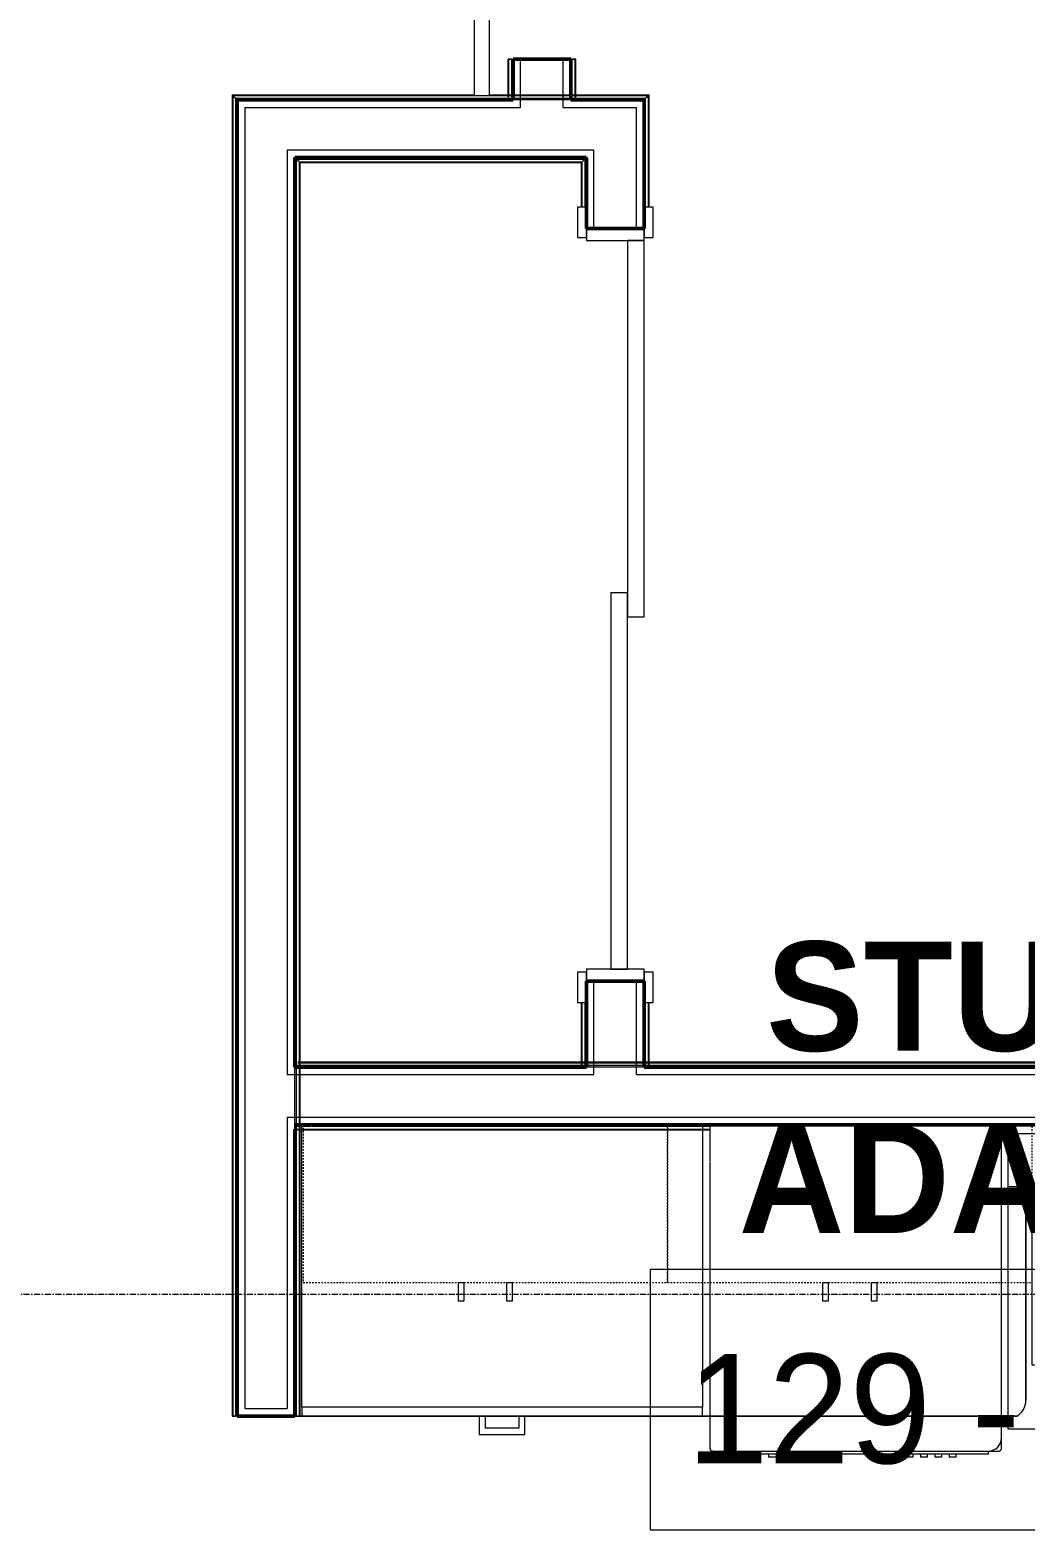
# Model space of a CAD drawing. Header units: inches. Extents: x -4235 to -464, y 9706 to 12425.
# Drawn here: x -3110.4 to -3028.4, y 10147.8 to 10271.3 of the extents above; entities that cross this region are included whole.
import ezdxf

# ---------------------------------------------------------------- set-up
doc = ezdxf.new("R2010")
doc.units = ezdxf.units.IN
doc.header["$MEASUREMENT"] = 0
doc.linetypes.add('Dash', pattern=[0.25, 0.125, -0.125])
doc.linetypes.add('Grid Line 1_2_', pattern=[0.875, 0.5, -0.125, 0.125, -0.125])
for name, color, linetype, lineweight in [('0-1', 7, 'Continuous', 5), ('0-2', 254, 'Continuous', 9), ('A-AREA-IDEN', 2, 'Continuous', 9), ('A-DOOR-1', 7, 'Continuous', 9), ('A-DOOR-2', 90, 'Continuous', 20), ('A-DOOR-3', 250, 'Continuous', 50), ('A-DOOR-FRAM-1', 90, 'Continuous', 20), ('A-WALL-1', 250, 'Continuous', 50), ('A-WALL-2', 50, 'Continuous', 13), ('A-WALL-3', 10, 'Continuous', 9), ('A-WALL-4', 254, 'Continuous', 9), ('A-WALL-5', 7, 'Continuous', 9), ('A-WALL-6', 113, 'Continuous', 9), ('P-SANR-FIXT-1', 7, 'Continuous', 9), ('P-SANR-FIXT-2', 254, 'Continuous', 9), ('Q-CASE-1', 10, 'Continuous', 9), ('Q-CASE-2', 254, 'Continuous', 9), ('Q-CASE-3', 7, 'Continuous', 9), ('Q-CASE-4', 7, 'Dash', 9), ('Q-SPCQ-1', 7, 'Continuous', 9), ('Q-SPCQ-2', 10, 'Continuous', 9), ('Q-SPCQ-3', 254, 'Continuous', 9), ('S-GRID-1', 1, 'Grid Line 1_2_', 9)]:
    doc.layers.add(name, color=color, linetype=linetype, lineweight=lineweight)
doc.styles.add('Century Gothic', font='ufonts.com_century-gothic.ttf', dxfattribs={"height": 9})
doc.styles.add('Century Gothic_B', font='GOTHICB.TTF', dxfattribs={"height": 9})

# ---------------------------------------------------------------- blocks, each defined once
blk = doc.blocks.new('Basic Wall _ INT - W4BØF - _5_8 GYP - 2X4 WOOD_BATT_ - 5_8 GYP_ - ___-2701510-BACKGROUND - 1ST FLOOR')
at = {"layer": 'A-WALL-3'}
for p, q in [((-3071, 10356.04), (-3071.06, 10356.04)), ((-3071.06, 10356.04), (-3070.78, 10356.04)), ((-3070.86, 10356.04), (-3071, 10356.04)), ((-3071, 10355.41), (-3071, 10356.04)), ((-3070.79, 10356.04), (-3070.85, 10356.04)), ((-3070.78, 10356.04), (-3070.69, 10356.04)), ((-3070.69, 10356.04), (-3070.65, 10356.04)), ((-3070.65, 10356.04), (-3070.67, 10356.04)), ((-3070.65, 10356.04), (-3070.65, 10355.41)), ((-3070.78, 10265.57), (-3071.06, 10265.57)), ((-3071.06, 10265.57), (-3071, 10265.57)), ((-3071, 10265.9), (-3071, 10265.98)), ((-3071, 10265.8), (-3071, 10265.86)), ((-3071, 10265.57), (-3070.86, 10265.57)), ((-3070.85, 10265.57), (-3070.79, 10265.57)), ((-3070.71, 10265.57), (-3070.78, 10265.57)), ((-3070.67, 10265.57), (-3070.65, 10265.57))]:
    blk.add_line(p, q, dxfattribs=at)
at = {"layer": 'A-WALL-4'}
for p, q in [((-3071.06, 10355.41), (-3071.06, 10356.04)), ((-3071, 10304.91), (-3071, 10355.41)), ((-3070.78, 10356.04), (-3070.78, 10355.41)), ((-3070.65, 10355.41), (-3070.65, 10304.91)), ((-3071.06, 10304.91), (-3071, 10304.91)), ((-3071, 10304.91), (-3070.86, 10304.91)), ((-3070.85, 10304.91), (-3070.79, 10304.91)), ((-3070.67, 10304.91), (-3070.65, 10304.91)), ((-3071, 10268.91), (-3071.06, 10268.91)), ((-3070.86, 10268.91), (-3071, 10268.91)), ((-3071, 10265.98), (-3071, 10268.91)), ((-3070.79, 10268.91), (-3070.85, 10268.91)), ((-3070.65, 10268.91), (-3070.67, 10268.91)), ((-3070.65, 10268.91), (-3070.65, 10265.57)), ((-3071.06, 10265.9), (-3071.06, 10265.98)), ((-3071.06, 10265.8), (-3071.06, 10265.86)), ((-3070.69, 10265.57), (-3070.71, 10265.57)), ((-3070.65, 10265.57), (-3070.69, 10265.57))]:
    blk.add_line(p, q, dxfattribs=at)
at = {"layer": 'A-WALL-5'}
for p, q in [((-3071.06, 10304.91), (-3071.06, 10355.41)), ((-3070.78, 10355.41), (-3070.78, 10304.91)), ((-3070.78, 10304.91), (-3071.06, 10304.91)), ((-3070.69, 10304.91), (-3070.78, 10304.91)), ((-3070.65, 10304.91), (-3070.69, 10304.91)), ((-3071.06, 10268.91), (-3070.78, 10268.91)), ((-3071.06, 10265.98), (-3071.06, 10268.91)), ((-3070.78, 10268.91), (-3070.78, 10265.57)), ((-3070.78, 10268.91), (-3070.69, 10268.91)), ((-3070.69, 10268.91), (-3070.65, 10268.91))]:
    blk.add_line(p, q, dxfattribs=at)
blk = doc.blocks.new('Basic Wall _ INT - W4BØF - _5_8 GYP - 2X4 WOOD_BATT_ - 5_8 GYP_ - ___-2701509-BACKGROUND - 1ST FLOOR')
at = {"layer": 'A-WALL-3'}
for p, q in [((-3065.81, 10356.04), (-3065.9, 10356.04)), ((-3065.9, 10356.04), (-3065.9, 10355.41)), ((-3065.55, 10309.33), (-3065.55, 10309.45)), ((-3065.55, 10309.24), (-3065.55, 10309.33)), ((-3065.9, 10309.04), (-3065.9, 10304.91)), ((-3065.55, 10309.18), (-3065.55, 10309.24)), ((-3065.55, 10308.44), (-3065.55, 10309.04)), ((-3065.55, 10304.91), (-3065.55, 10308.41)), ((-3065.9, 10304.91), (-3065.81, 10304.91)), ((-3065.86, 10304.91), (-3065.9, 10304.91)), ((-3065.78, 10304.91), (-3065.86, 10304.91)), ((-3065.49, 10304.91), (-3065.78, 10304.91)), ((-3065.76, 10304.91), (-3065.7, 10304.91)), ((-3065.69, 10304.91), (-3065.55, 10304.91)), ((-3065.55, 10304.91), (-3065.49, 10304.91)), ((-3065.84, 10268.91), (-3065.88, 10268.91)), ((-3065.9, 10265.57), (-3065.88, 10265.57)), ((-3065.88, 10265.57), (-3065.84, 10265.57)), ((-3065.84, 10265.57), (-3065.81, 10265.57)), ((-3065.78, 10265.57), (-3065.84, 10265.57)), ((-3065.49, 10265.57), (-3065.78, 10265.57)), ((-3065.76, 10265.57), (-3065.7, 10265.57)), ((-3065.69, 10265.57), (-3065.55, 10265.57)), ((-3065.55, 10265.88), (-3065.55, 10265.98)), ((-3065.55, 10265.79), (-3065.55, 10265.86)), ((-3065.55, 10265.72), (-3065.55, 10265.77)), ((-3065.55, 10265.57), (-3065.49, 10265.57))]:
    blk.add_line(p, q, dxfattribs=at)
at = {"layer": 'A-WALL-4'}
for p, q in [((-3065.9, 10356.04), (-3065.86, 10356.04)), ((-3065.9, 10355.41), (-3065.9, 10309.04)), ((-3065.86, 10356.04), (-3065.84, 10356.04)), ((-3065.84, 10356.04), (-3065.78, 10356.04)), ((-3065.78, 10355.44), (-3065.78, 10356.04)), ((-3065.78, 10356.04), (-3065.78, 10356.04)), ((-3065.78, 10356.04), (-3065.76, 10356.04)), ((-3065.7, 10356.04), (-3065.75, 10356.04)), ((-3065.55, 10356.04), (-3065.69, 10356.04)), ((-3065.49, 10356.04), (-3065.55, 10356.04)), ((-3065.55, 10329.32), (-3065.55, 10356.04)), ((-3065.55, 10309.45), (-3065.55, 10329.32)), ((-3065.49, 10309.33), (-3065.49, 10309.45)), ((-3065.49, 10309.24), (-3065.49, 10309.33)), ((-3065.78, 10308.42), (-3065.78, 10309.04)), ((-3065.78, 10304.91), (-3065.78, 10308.41)), ((-3065.49, 10309.18), (-3065.49, 10309.24)), ((-3065.49, 10308.44), (-3065.49, 10309.04)), ((-3065.49, 10304.91), (-3065.49, 10308.41)), ((-3065.88, 10268.91), (-3065.9, 10268.91)), ((-3065.9, 10268.91), (-3065.9, 10265.57)), ((-3065.81, 10268.91), (-3065.84, 10268.91)), ((-3065.7, 10268.91), (-3065.76, 10268.91)), ((-3065.55, 10268.91), (-3065.69, 10268.91)), ((-3065.49, 10268.91), (-3065.55, 10268.91)), ((-3065.55, 10265.98), (-3065.55, 10268.91)), ((-3065.86, 10265.57), (-3065.9, 10265.57)), ((-3065.84, 10265.57), (-3065.86, 10265.57)), ((-3065.49, 10265.88), (-3065.49, 10265.98)), ((-3065.49, 10265.79), (-3065.49, 10265.86)), ((-3065.49, 10265.72), (-3065.49, 10265.77))]:
    blk.add_line(p, q, dxfattribs=at)
at = {"layer": 'A-WALL-5'}
for p, q in [((-3065.78, 10309.04), (-3065.78, 10355.41)), ((-3065.75, 10356.04), (-3065.49, 10356.04)), ((-3065.49, 10309.45), (-3065.49, 10356.04)), ((-3065.9, 10268.91), (-3065.86, 10268.91)), ((-3065.86, 10268.91), (-3065.78, 10268.91)), ((-3065.78, 10265.57), (-3065.78, 10268.91)), ((-3065.78, 10268.91), (-3065.49, 10268.91)), ((-3065.49, 10265.98), (-3065.49, 10268.91))]:
    blk.add_line(p, q, dxfattribs=at)
blk = doc.blocks.new('Basic Wall _ INT - W4BØF - _5_8 GYP - 2X4 WOOD_BATT_ - 5_8 GYP_ - ___-2701514-BACKGROUND - 1ST FLOOR')
at = {"layer": 'A-WALL-3'}
for p, q in [((-3059.84, 10265.59), (-3059.86, 10265.57)), ((-3059.66, 10265.77), (-3059.72, 10265.71)), ((-3059.51, 10265.92), (-3059.66, 10265.77)), ((-3059.45, 10265.98), (-3059.51, 10265.92)), ((-3059.86, 10256.73), (-3059.86, 10256.62)), ((-3059.86, 10192.98), (-3059.86, 10191.23)), ((-3059.86, 10185.91), (-3059.84, 10185.91)), ((-3059.74, 10185.91), (-3059.8, 10185.91)), ((-3059.45, 10185.91), (-3059.74, 10185.91)), ((-3059.72, 10185.91), (-3059.66, 10185.91)), ((-3059.66, 10185.91), (-3059.51, 10185.91)), ((-3059.51, 10186.21), (-3059.51, 10186.3)), ((-3059.51, 10186.12), (-3059.51, 10186.19)), ((-3059.51, 10186.06), (-3059.51, 10186.11)), ((-3059.51, 10185.91), (-3059.45, 10185.91))]:
    blk.add_line(p, q, dxfattribs=at)
at = {"layer": 'A-WALL-4'}
for p, q in [((-3059.86, 10265.57), (-3059.86, 10256.73)), ((-3059.51, 10256.73), (-3059.51, 10265.92)), ((-3059.86, 10191.23), (-3059.86, 10185.91)), ((-3059.51, 10186.33), (-3059.51, 10191.23)), ((-3059.82, 10185.91), (-3059.86, 10185.91)), ((-3059.8, 10185.91), (-3059.82, 10185.91)), ((-3059.45, 10186.21), (-3059.45, 10186.3)), ((-3059.45, 10186.12), (-3059.45, 10186.19)), ((-3059.45, 10186.06), (-3059.45, 10186.11))]:
    blk.add_line(p, q, dxfattribs=at)
at = {"layer": 'A-WALL-5'}
for p, q in [((-3059.74, 10256.73), (-3059.74, 10265.69)), ((-3059.45, 10256.73), (-3059.45, 10265.98)), ((-3059.74, 10185.91), (-3059.74, 10191.23)), ((-3059.45, 10186.33), (-3059.45, 10191.23))]:
    blk.add_line(p, q, dxfattribs=at)
at = {"layer": 'A-WALL-5', "flags": 128}
for points in [[(-3059.82, 10265.61), (-3059.8, 10265.63), (-3059.78, 10265.65), (-3059.76, 10265.67), (-3059.75, 10265.68), (-3059.74, 10265.69), (-3059.74, 10265.69)], [(-3059.74, 10265.69), (-3059.72, 10265.71), (-3059.66, 10265.77), (-3059.57, 10265.86), (-3059.45, 10265.98)]]:
    blk.add_lwpolyline(points, dxfattribs=at)
blk = doc.blocks.new('Basic Wall _ INT - W4BØF - _5_8 GYP - 2X4 WOOD_BATT_ - 5_8 GYP_ - ___-2701513-BACKGROUND - 1ST FLOOR')
at = {"layer": 'A-WALL-3'}
for p, q in [((-3064.96, 10260.47), (-3065.03, 10260.41)), ((-3064.82, 10260.61), (-3064.96, 10260.47)), ((-3064.75, 10260.68), (-3064.81, 10260.62)), ((-3064.61, 10260.82), (-3064.64, 10260.8)), ((-3064.61, 10256.73), (-3064.61, 10254.98)), ((-3064.61, 10192.98), (-3064.61, 10191.23)), ((-3064.74, 10185.91), (-3065.03, 10185.91)), ((-3065.03, 10185.91), (-3064.96, 10185.91)), ((-3064.96, 10186.21), (-3064.96, 10186.31)), ((-3064.96, 10186.12), (-3064.96, 10186.19)), ((-3064.96, 10186.06), (-3064.96, 10186.11)), ((-3064.96, 10185.91), (-3064.82, 10185.91)), ((-3064.81, 10185.91), (-3064.75, 10185.91)), ((-3064.68, 10185.91), (-3064.74, 10185.91)), ((-3064.64, 10185.91), (-3064.61, 10185.91))]:
    blk.add_line(p, q, dxfattribs=at)
at = {"layer": 'A-WALL-4'}
for p, q in [((-3064.96, 10256.73), (-3064.96, 10260.47)), ((-3064.61, 10260.82), (-3064.61, 10256.73)), ((-3064.96, 10186.33), (-3064.96, 10191.23)), ((-3064.61, 10191.23), (-3064.61, 10185.91)), ((-3065.03, 10186.21), (-3065.03, 10186.31)), ((-3065.03, 10186.12), (-3065.03, 10186.19)), ((-3065.03, 10186.06), (-3065.03, 10186.11)), ((-3064.66, 10185.91), (-3064.68, 10185.91)), ((-3064.61, 10185.91), (-3064.66, 10185.91))]:
    blk.add_line(p, q, dxfattribs=at)
at = {"layer": 'A-WALL-5'}
for p, q in [((-3065.03, 10256.73), (-3065.03, 10260.41)), ((-3064.74, 10260.69), (-3064.74, 10256.73)), ((-3065.03, 10186.33), (-3065.03, 10191.23)), ((-3064.74, 10191.23), (-3064.74, 10185.91))]:
    blk.add_line(p, q, dxfattribs=at)
at = {"layer": 'A-WALL-5', "flags": 128}
for points in [[(-3065.03, 10260.41), (-3064.91, 10260.52), (-3064.81, 10260.62), (-3064.76, 10260.67), (-3064.74, 10260.69)], [(-3064.74, 10260.69), (-3064.73, 10260.7), (-3064.73, 10260.7), (-3064.71, 10260.72), (-3064.7, 10260.74), (-3064.68, 10260.75), (-3064.66, 10260.78)]]:
    blk.add_lwpolyline(points, dxfattribs=at)
blk = doc.blocks.new('SLIDING - FLUSH - 5-0 x 6-8-3203585-BACKGROUND - 1ST FLOOR')
at = {"layer": 'A-DOOR-1'}
for p, q in [((-30.25, 3), (-32.75, 3)), ((-32.75, 3), (-32.75, 2.25)), ((-30.25, 2.25), (-30.25, 3)), ((30.25, 3), (30.25, 2.25)), ((32.75, 3), (30.25, 3)), ((32.75, 2.25), (32.75, 3)), ((-32.75, 2.25), (-30.25, 2.25)), ((30.25, 2.25), (32.75, 2.25)), ((-30.25, -2.5), (-32.75, -2.5)), ((-32.75, -2.5), (-32.75, -3.25)), ((-32.75, -3.25), (-30.25, -3.25)), ((-30.25, -3.25), (-30.25, -2.5)), ((32.75, -2.5), (30.25, -2.5)), ((30.25, -2.5), (30.25, -3.25)), ((30.25, -3.25), (32.75, -3.25)), ((32.75, -3.25), (32.75, -2.5))]:
    blk.add_line(p, q, dxfattribs=at)
at = {"layer": 'A-DOOR-2'}
for p, q in [((1, 2.25), (-30, 2.25)), ((-30, 2.25), (-30, 0.87)), ((1, 0.87), (1, 2.25)), ((-30, 0.87), (1, 0.87)), ((30, 0.87), (-1, 0.87)), ((-1, 0.87), (-1, -0.5)), ((30, -0.5), (30, 0.87)), ((-1, -0.5), (30, -0.5))]:
    blk.add_line(p, q, dxfattribs=at)
at = {"layer": 'A-DOOR-FRAM-1'}
for p, q in [((-30, 2.25), (-31, 2.25)), ((-31, 2.25), (-31, -2.5)), ((-30, -2.5), (-30, 2.25)), ((31, 2.25), (30, 2.25)), ((30, 2.25), (30, -2.5)), ((31, -2.5), (31, 2.25)), ((-31, -2.5), (-30, -2.5)), ((30, -2.5), (31, -2.5))]:
    blk.add_line(p, q, dxfattribs=at)
blk = doc.blocks.new('Basic Wall _ INT - W4BØF - _5_8 GYP - 2X4 WOOD_BATT_ - 5_8 GYP_ - ___-2701515-BACKGROUND - 1ST FLOOR')
at = {"layer": 'A-WALL-3'}
for p, q in [((-3088.61, 10181.16), (-3088.61, 10181.14)), ((-3088.61, 10181.12), (-3088.61, 10181.16)), ((-3054.44, 10181.16), (-3088.61, 10181.16)), ((-3088.61, 10181.1), (-3088.61, 10181.12)), ((-3088.61, 10181.04), (-3088.61, 10181.1)), ((-3088.61, 10181.04), (-3087.33, 10181.04)), ((-3088.61, 10180.79), (-3088.61, 10181.04)), ((-3088.61, 10181.02), (-3088.61, 10180.96)), ((-3088.61, 10180.96), (-3088.61, 10180.81)), ((-3088.45, 10180.81), (-3088.41, 10180.81)), ((-3088.39, 10180.81), (-3088.32, 10180.81)), ((-3088.29, 10180.81), (-3088.2, 10180.81)), ((-3088.2, 10180.81), (-3084.65, 10180.81)), ((-3087.19, 10181.04), (-3054.44, 10181.04)), ((-3084.63, 10180.81), (-3054.44, 10180.81)), ((-3029.93, 10181.16), (-3030.44, 10181.16)), ((-3030.44, 10181.04), (-3029.93, 10181.04)), ((-3030.44, 10180.81), (-3029.93, 10180.81)), ((-2996.93, 10181.16), (-3029.93, 10181.16)), ((-2964.93, 10181.16), (-2996.93, 10181.16)), ((-2996.93, 10181.04), (-2964.93, 10181.04)), ((-2996.93, 10180.81), (-2964.93, 10180.81)), ((-2939.93, 10181.16), (-2964.93, 10181.16)), ((-2938.68, 10181.16), (-2939.77, 10181.16)), ((-2939.77, 10180.81), (-2938.68, 10180.81)), ((-2938.68, 10181.14), (-2938.68, 10181.16)), ((-2938.68, 10180.96), (-2938.68, 10181.02)), ((-2938.68, 10180.81), (-2938.68, 10180.96)), ((-2938.68, 10180.75), (-2938.68, 10180.81)), ((-3088.45, 10180.75), (-3088.41, 10180.75)), ((-3088.39, 10180.75), (-3088.32, 10180.75)), ((-3088.29, 10180.75), (-3088.2, 10180.75))]:
    blk.add_line(p, q, dxfattribs=at)
at = {"layer": 'A-WALL-4'}
for p, q in [((-2939.77, 10181.16), (-2939.93, 10181.16)), ((-2939.93, 10180.81), (-2939.77, 10180.81)), ((-2939.77, 10181.04), (-2938.68, 10181.04)), ((-2938.68, 10181.16), (-2938.68, 10181.12)), ((-2938.68, 10181.12), (-2938.68, 10181.08)), ((-2938.68, 10181.08), (-2938.68, 10181.04)), ((-2938.68, 10181.04), (-2938.68, 10180.96)), ((-2938.68, 10180.96), (-2938.68, 10180.75)), ((-3088.2, 10180.75), (-3083.95, 10180.75)), ((-3083.92, 10180.75), (-3054.44, 10180.75)), ((-3030.44, 10180.75), (-3029.93, 10180.75)), ((-2996.93, 10180.75), (-2964.93, 10180.75)), ((-2939.77, 10180.75), (-2938.68, 10180.75))]:
    blk.add_line(p, q, dxfattribs=at)
at = {"layer": 'A-WALL-5'}
for p, q in [((-2939.93, 10181.04), (-2939.77, 10181.04)), ((-2939.93, 10180.75), (-2939.77, 10180.75))]:
    blk.add_line(p, q, dxfattribs=at)
blk = doc.blocks.new('Basic Wall _ INT - W4BØF - _5_8 GYP - 2X4 WOOD_BATT_ - 5_8 GYP_ - ___-2701516-BACKGROUND - 1ST FLOOR')
at = {"layer": 'A-WALL-3'}
for p, q in [((-3088.61, 10186.04), (-3088.61, 10186.33)), ((-3088.61, 10186.33), (-3088.61, 10186.27)), ((-3088.61, 10186.27), (-3088.61, 10186.12)), ((-3088.61, 10186.12), (-3088.61, 10186.05)), ((-3088.61, 10185.98), (-3088.61, 10186.04)), ((-3088.61, 10185.94), (-3088.61, 10185.91)), ((-3088.38, 10186.27), (-3088.32, 10186.27)), ((-3088.28, 10186.27), (-3088.2, 10186.27)), ((-3065.02, 10186.27), (-3064.91, 10186.27)), ((-3064.9, 10186.27), (-3064.81, 10186.27)), ((-3064.81, 10186.27), (-3064.76, 10186.27)), ((-3064.61, 10186.27), (-3064.02, 10186.27)), ((-3059.86, 10185.91), (-3064.61, 10185.91)), ((-3063.99, 10186.27), (-3060.49, 10186.27)), ((-3060.46, 10186.27), (-3059.86, 10186.27)), ((-3059.72, 10186.27), (-3059.66, 10186.27)), ((-3059.66, 10186.27), (-3059.57, 10186.27)), ((-3059.56, 10186.27), (-3059.45, 10186.27)), ((-2939.77, 10186.27), (-2938.68, 10186.27)), ((-2938.68, 10185.91), (-2939.77, 10185.91)), ((-2938.68, 10186.27), (-2938.68, 10186.33)), ((-2938.68, 10186.12), (-2938.68, 10186.27)), ((-2938.68, 10186.05), (-2938.68, 10186.12)), ((-2938.68, 10185.91), (-2938.68, 10185.94))]:
    blk.add_line(p, q, dxfattribs=at)
at = {"layer": 'A-WALL-4'}
for p, q in [((-3088.61, 10185.96), (-3088.61, 10185.98)), ((-3088.61, 10185.91), (-3088.61, 10185.96)), ((-3064.61, 10185.91), (-3088.61, 10185.91)), ((-3088.38, 10186.33), (-3088.32, 10186.33)), ((-3088.28, 10186.33), (-3088.2, 10186.33)), ((-3088.2, 10186.27), (-3065.02, 10186.27)), ((-3065.02, 10186.33), (-3064.91, 10186.33)), ((-3064.9, 10186.33), (-3064.81, 10186.33)), ((-3064.81, 10186.33), (-3064.76, 10186.33)), ((-3064.61, 10186.33), (-3064.02, 10186.33)), ((-3064, 10186.04), (-3064.61, 10186.04)), ((-3063.99, 10186.33), (-3060.49, 10186.33)), ((-3060.49, 10186.04), (-3063.99, 10186.04)), ((-3059.86, 10186.04), (-3060.48, 10186.04)), ((-3060.45, 10186.33), (-3059.86, 10186.33)), ((-2939.77, 10185.91), (-3059.86, 10185.91)), ((-3059.71, 10186.33), (-3059.66, 10186.33)), ((-3059.65, 10186.33), (-3059.57, 10186.33)), ((-3059.56, 10186.33), (-3059.45, 10186.33)), ((-3059.45, 10186.27), (-2939.77, 10186.27)), ((-2939.77, 10186.33), (-2938.68, 10186.33)), ((-2938.68, 10186.04), (-2939.77, 10186.04)), ((-2938.68, 10186.33), (-2938.68, 10186.06)), ((-2938.68, 10186.06), (-2938.68, 10186.04)), ((-2938.68, 10186.04), (-2938.68, 10185.98)), ((-2938.68, 10185.98), (-2938.68, 10185.96)), ((-2938.68, 10185.96), (-2938.68, 10185.91))]:
    blk.add_line(p, q, dxfattribs=at)
at = {"layer": 'A-WALL-5'}
for p, q in [((-3064.61, 10186.04), (-3088.61, 10186.04)), ((-3088.2, 10186.33), (-3065.03, 10186.33)), ((-2939.77, 10186.04), (-3059.86, 10186.04)), ((-3059.45, 10186.33), (-2939.77, 10186.33))]:
    blk.add_line(p, q, dxfattribs=at)
blk = doc.blocks.new('Basic Wall _ INT - W4BØF - _5_8 GYP - 2X4 WOOD_BATT_ - 5_8 GYP_ - ___-2701518-BACKGROUND - 1ST FLOOR')
at = {"layer": 'A-WALL-3'}
for p, q in [((-3093.71, 10265.92), (-3093.78, 10265.98)), ((-3093.57, 10265.77), (-3093.71, 10265.92)), ((-3093.5, 10265.71), (-3093.56, 10265.77)), ((-3093.36, 10265.57), (-3093.39, 10265.59))]:
    blk.add_line(p, q, dxfattribs=at)
at = {"layer": 'A-WALL-4'}
for p, q in [((-3093.71, 10265.92), (-3093.71, 10157.16)), ((-3093.36, 10157.16), (-3093.36, 10265.57)), ((-3093.78, 10157.16), (-3093.71, 10157.16)), ((-3093.71, 10157.16), (-3093.57, 10157.16)), ((-3093.56, 10157.16), (-3093.5, 10157.16)), ((-3093.39, 10157.16), (-3093.36, 10157.16))]:
    blk.add_line(p, q, dxfattribs=at)
at = {"layer": 'A-WALL-5'}
for p, q in [((-3093.78, 10265.98), (-3093.78, 10157.16)), ((-3093.49, 10265.69), (-3093.49, 10157.16)), ((-3093.49, 10157.16), (-3093.78, 10157.16)), ((-3093.41, 10157.16), (-3093.49, 10157.16)), ((-3093.36, 10157.16), (-3093.41, 10157.16))]:
    blk.add_line(p, q, dxfattribs=at)
at = {"layer": 'A-WALL-5', "flags": 128}
for points in [[(-3093.78, 10265.98), (-3093.66, 10265.86), (-3093.56, 10265.77), (-3093.51, 10265.71), (-3093.49, 10265.69)], [(-3093.49, 10265.69), (-3093.48, 10265.69), (-3093.48, 10265.68), (-3093.46, 10265.67), (-3093.45, 10265.65), (-3093.43, 10265.63), (-3093.41, 10265.61)]]:
    blk.add_lwpolyline(points, dxfattribs=at)
blk = doc.blocks.new('Basic Wall _ INT - W4BØF - _5_8 GYP - 2X4 WOOD_BATT_ - 5_8 GYP_ - ___-2701517-BACKGROUND - 1ST FLOOR')
at = {"layer": 'A-WALL-3'}
for p, q in [((-3088.59, 10260.8), (-3088.61, 10260.82)), ((-3088.41, 10260.62), (-3088.47, 10260.68)), ((-3088.26, 10260.47), (-3088.41, 10260.61)), ((-3088.2, 10260.41), (-3088.26, 10260.47)), ((-3088.61, 10181.16), (-3088.61, 10185.91)), ((-3088.26, 10186.33), (-3088.26, 10186.21)), ((-3088.26, 10186.21), (-3088.26, 10186.12)), ((-3088.26, 10186.12), (-3088.26, 10186.06)), ((-3088.26, 10185.91), (-3088.26, 10185.3)), ((-3088.26, 10185.29), (-3088.26, 10181.84)), ((-3088.61, 10180.79), (-3088.61, 10181.16)), ((-3088.61, 10157.66), (-3088.61, 10180.79)), ((-3088.49, 10180.79), (-3088.49, 10181.15)), ((-3088.26, 10181.79), (-3088.26, 10181.17)), ((-3088.26, 10181.02), (-3088.26, 10180.96)), ((-3088.26, 10180.96), (-3088.26, 10180.87)), ((-3088.26, 10180.87), (-3088.26, 10180.79)), ((-3088.2, 10181.02), (-3088.2, 10180.96)), ((-3088.2, 10180.96), (-3088.2, 10180.87)), ((-3088.2, 10180.87), (-3088.2, 10180.79)), ((-3088.26, 10180.75), (-3088.26, 10157.66)), ((-3088.61, 10157.16), (-3088.61, 10157.66)), ((-3088.49, 10157.2), (-3088.49, 10157.66)), ((-3088.26, 10157.66), (-3088.26, 10157.16)), ((-3088.2, 10157.66), (-3088.2, 10157.16)), ((-3088.61, 10157.16), (-3088.59, 10157.16)), ((-3088.57, 10157.16), (-3088.61, 10157.16)), ((-3088.49, 10157.16), (-3088.57, 10157.16)), ((-3088.2, 10157.16), (-3088.49, 10157.16)), ((-3088.47, 10157.16), (-3088.41, 10157.16)), ((-3088.41, 10157.16), (-3088.26, 10157.16)), ((-3088.26, 10157.16), (-3088.2, 10157.16))]:
    blk.add_line(p, q, dxfattribs=at)
at = {"layer": 'A-WALL-4'}
for p, q in [((-3088.61, 10185.91), (-3088.61, 10260.82)), ((-3088.26, 10260.47), (-3088.26, 10186.33)), ((-3088.49, 10185.29), (-3088.49, 10185.91)), ((-3088.2, 10186.33), (-3088.2, 10186.21)), ((-3088.2, 10186.21), (-3088.2, 10186.12)), ((-3088.2, 10186.12), (-3088.2, 10186.06)), ((-3088.2, 10185.91), (-3088.2, 10185.3)), ((-3088.49, 10181.81), (-3088.49, 10185.29)), ((-3088.2, 10185.29), (-3088.2, 10181.85)), ((-3088.49, 10181.16), (-3088.49, 10181.79)), ((-3088.49, 10157.66), (-3088.49, 10180.79)), ((-3088.2, 10181.84), (-3088.2, 10181.17)), ((-3088.2, 10180.79), (-3088.2, 10157.66))]:
    blk.add_line(p, q, dxfattribs=at)
at = {"layer": 'A-WALL-5'}
for p, q in [((-3088.49, 10185.91), (-3088.49, 10260.69)), ((-3088.2, 10260.41), (-3088.2, 10186.33))]:
    blk.add_line(p, q, dxfattribs=at)
at = {"layer": 'A-WALL-5', "flags": 128}
for points in [[(-3088.57, 10260.78), (-3088.55, 10260.75), (-3088.53, 10260.74), (-3088.51, 10260.72), (-3088.5, 10260.7), (-3088.49, 10260.7), (-3088.49, 10260.69)], [(-3088.49, 10260.69), (-3088.47, 10260.67), (-3088.41, 10260.62), (-3088.32, 10260.52), (-3088.2, 10260.41)]]:
    blk.add_lwpolyline(points, dxfattribs=at)
blk = doc.blocks.new('Basic Wall _ INT - W4BØF - _5_8 GYP - 2X4 WOOD_BATT_ - 5_8 GYP_ - ___-2701520-BACKGROUND - 1ST FLOOR')
at = {"layer": 'A-WALL-3'}
for p, q in [((-3088.61, 10260.82), (-3088.59, 10260.8)), ((-3088.47, 10260.68), (-3088.41, 10260.62)), ((-3088.41, 10260.61), (-3088.26, 10260.47)), ((-3088.26, 10260.47), (-3088.2, 10260.41)), ((-3065.03, 10260.41), (-3064.96, 10260.47)), ((-3064.96, 10260.47), (-3064.82, 10260.61)), ((-3064.81, 10260.62), (-3064.75, 10260.68)), ((-3064.64, 10260.8), (-3064.61, 10260.82))]:
    blk.add_line(p, q, dxfattribs=at)
at = {"layer": 'A-WALL-4'}
for p, q in [((-3064.61, 10260.82), (-3088.61, 10260.82)), ((-3088.26, 10260.47), (-3064.96, 10260.47))]:
    blk.add_line(p, q, dxfattribs=at)
at = {"layer": 'A-WALL-5'}
for p, q in [((-3088.49, 10260.69), (-3064.74, 10260.69)), ((-3088.2, 10260.41), (-3065.03, 10260.41))]:
    blk.add_line(p, q, dxfattribs=at)
at = {"layer": 'A-WALL-5', "flags": 128}
for points in [[(-3088.49, 10260.69), (-3088.49, 10260.7), (-3088.5, 10260.7), (-3088.51, 10260.72), (-3088.53, 10260.74), (-3088.55, 10260.75), (-3088.57, 10260.78)], [(-3088.2, 10260.41), (-3088.32, 10260.52), (-3088.41, 10260.62), (-3088.47, 10260.67), (-3088.49, 10260.69)], [(-3064.74, 10260.69), (-3064.76, 10260.67), (-3064.81, 10260.62), (-3064.91, 10260.52), (-3065.03, 10260.41)], [(-3064.66, 10260.78), (-3064.68, 10260.75), (-3064.7, 10260.74), (-3064.71, 10260.72), (-3064.73, 10260.7), (-3064.73, 10260.7), (-3064.74, 10260.69)]]:
    blk.add_lwpolyline(points, dxfattribs=at)
blk = doc.blocks.new('Basic Wall _ INT - W4BØF - _5_8 GYP - 2X4 WOOD_BATT_ - 5_8 GYP_ - ___-2701519-BACKGROUND - 1ST FLOOR')
at = {"layer": 'A-WALL-3'}
for p, q in [((-3093.78, 10265.98), (-3093.71, 10265.92)), ((-3093.71, 10265.92), (-3093.57, 10265.77)), ((-3093.56, 10265.77), (-3093.5, 10265.71)), ((-3093.39, 10265.59), (-3093.36, 10265.57)), ((-3071.05, 10265.92), (-3070.94, 10265.92)), ((-3070.93, 10265.92), (-3070.85, 10265.92)), ((-3070.85, 10265.92), (-3070.79, 10265.92)), ((-3070.65, 10265.92), (-3065.9, 10265.92)), ((-3065.9, 10265.57), (-3070.65, 10265.57)), ((-3065.75, 10265.92), (-3065.7, 10265.92)), ((-3065.69, 10265.92), (-3065.61, 10265.92)), ((-3065.59, 10265.92), (-3065.49, 10265.92)), ((-3059.86, 10265.57), (-3059.84, 10265.59)), ((-3059.72, 10265.71), (-3059.66, 10265.77)), ((-3059.66, 10265.77), (-3059.51, 10265.92)), ((-3059.51, 10265.92), (-3059.45, 10265.98))]:
    blk.add_line(p, q, dxfattribs=at)
at = {"layer": 'A-WALL-4'}
for p, q in [((-3093.71, 10265.92), (-3073.85, 10265.92)), ((-3070.65, 10265.57), (-3093.36, 10265.57)), ((-3072.6, 10265.92), (-3071.06, 10265.92)), ((-3071.05, 10265.98), (-3070.94, 10265.98)), ((-3070.93, 10265.98), (-3070.85, 10265.98)), ((-3070.85, 10265.98), (-3070.79, 10265.98)), ((-3070.65, 10265.98), (-3065.9, 10265.98)), ((-3066.53, 10265.69), (-3070.63, 10265.69)), ((-3065.9, 10265.69), (-3066.5, 10265.69)), ((-3059.86, 10265.57), (-3065.9, 10265.57)), ((-3065.75, 10265.98), (-3065.7, 10265.98)), ((-3065.69, 10265.98), (-3065.61, 10265.98)), ((-3065.59, 10265.98), (-3065.49, 10265.98)), ((-3065.49, 10265.92), (-3059.51, 10265.92))]:
    blk.add_line(p, q, dxfattribs=at)
at = {"layer": 'A-WALL-5'}
for p, q in [((-3093.78, 10265.98), (-3073.85, 10265.98)), ((-3070.65, 10265.69), (-3093.49, 10265.69)), ((-3072.6, 10265.98), (-3071.06, 10265.98)), ((-3059.74, 10265.69), (-3065.9, 10265.69)), ((-3065.49, 10265.98), (-3059.45, 10265.98))]:
    blk.add_line(p, q, dxfattribs=at)
at = {"layer": 'A-WALL-5', "flags": 128}
for points in [[(-3093.49, 10265.69), (-3093.51, 10265.71), (-3093.56, 10265.77), (-3093.66, 10265.86), (-3093.78, 10265.98)], [(-3093.41, 10265.61), (-3093.43, 10265.63), (-3093.45, 10265.65), (-3093.46, 10265.67), (-3093.48, 10265.68), (-3093.48, 10265.69), (-3093.49, 10265.69)], [(-3059.74, 10265.69), (-3059.74, 10265.69), (-3059.75, 10265.68), (-3059.76, 10265.67), (-3059.78, 10265.65), (-3059.8, 10265.63), (-3059.82, 10265.61)], [(-3059.45, 10265.98), (-3059.57, 10265.86), (-3059.66, 10265.77), (-3059.72, 10265.71), (-3059.74, 10265.69)]]:
    blk.add_lwpolyline(points, dxfattribs=at)
blk = doc.blocks.new('BARN - FLUSH - 3-0 x 7-0 BARN DOOR-2961666-BACKGROUND - 1ST FLOOR')
at = {"layer": 'A-DOOR-1'}
for p, q in [((21, -4.32), (-60, -4.32)), ((-60, -4.95), (-60, -4.32)), ((-52, -4.07), (-26, -4.07)), ((21, -4.32), (21, -4.95)), ((-60, -5.57), (-60, -4.95)), ((-60, -5.57), (21, -5.57)), ((-54.5, -5.67), (-56, -5.67)), ((-56, -5.67), (-56, -6)), ((-54.5, -6), (-56, -6)), ((-54.5, -6), (-54.5, -5.67)), ((-23.5, -6), (-23.5, -5.67)), ((-22, -5.67), (-23.5, -5.67)), ((-22, -6), (-23.5, -6)), ((-22, -5.67), (-22, -6)), ((21, -4.95), (21, -5.57))]:
    blk.add_line(p, q, dxfattribs=at)
at = {"layer": 'A-DOOR-3'}
for p, q in [((-52, -4.07), (-57, -4.07)), ((-57, -4.07), (-57, -4.32)), ((-52, -4.33), (-52, -4.07)), ((-21, -4.07), (-26, -4.07)), ((-26, -4.07), (-26, -4.32)), ((-21, -4.32), (-21, -4.07)), ((-57, -5.57), (-57, -5.82)), ((-57, -5.82), (-56, -5.82)), ((-54.5, -5.82), (-23.5, -5.82)), ((-22, -5.82), (-21, -5.82)), ((-21, -5.82), (-21, -5.57))]:
    blk.add_line(p, q, dxfattribs=at)
blk = doc.blocks.new('Vanity Cabinet-Double Door - 33_-V36-BACKGROUND - 1ST FLOOR')
at = {"layer": 'Q-CASE-1'}
for p, q in [((-15.76, 0.38), (-15.76, 0)), ((-15.76, 0.38), (-15.76, 0)), ((17.24, 0), (17.24, 0.38)), ((17.24, 0), (17.24, 0.38)), ((-15.76, 0), (17.24, 0)), ((-15.76, 0), (17.24, 0)), ((-15.76, 0), (17.24, 0))]:
    blk.add_line(p, q, dxfattribs=at)
at = {"layer": 'Q-CASE-2'}
for p, q in [((-15.76, 5.1), (-15.76, 0.38)), ((-15.76, 5.1), (-15.76, 0.38)), ((-15.01, 5.1), (-15.01, 0.75)), ((16.49, 0.75), (16.49, 5.1)), ((17.24, 0.38), (17.24, 5.1)), ((17.24, 0.38), (17.24, 5.1)), ((-15.01, 0.75), (-0.34, 0.75)), ((1.82, 0.75), (16.49, 0.75))]:
    blk.add_line(p, q, dxfattribs=at)
blk = doc.blocks.new('Base Cabinet 3 Drawer 230 - Base Cabinet 3 Drawer 230 33_-2568065-BACKGROUND - 1ST FLOOR')
at = {"layer": 'Q-CASE-1'}
for p, q in [((-15.76, -0.05), (-15.76, 0)), ((-15.76, 0), (17.24, 0)), ((-15.76, -0.38), (-15.76, -0.05)), ((17.24, 0), (17.24, -0.38)), ((-1.14, -24), (-0.64, -24)), ((-1.14, -24), (-0.64, -24)), ((2.61, -24), (2.11, -24)), ((2.61, -24), (2.11, -24))]:
    blk.add_line(p, q, dxfattribs=at)
at = {"layer": 'Q-CASE-2'}
for p, q in [((-15.76, -23.25), (-15.76, -0.38)), ((17.24, -0.38), (17.24, -2.96)), ((17.24, -3.01), (17.24, -23.25)), ((-15.76, -23.25), (-15.76, -24)), ((17.24, -23.25), (-15.76, -23.25)), ((17.24, -24), (17.24, -23.25)), ((-15.76, -24), (17.24, -24)), ((-1.14, -24), (-0.64, -24)), ((2.61, -24), (2.11, -24))]:
    blk.add_line(p, q, dxfattribs=at)
at = {"layer": 'Q-CASE-3'}
for p, q in [((-1.14, -24), (-1.14, -25.5)), ((-0.64, -25), (-0.64, -24)), ((2.11, -24), (2.11, -25)), ((2.61, -25.5), (2.61, -24)), ((-1.14, -25.5), (2.61, -25.5)), ((2.11, -25), (-0.64, -25))]:
    blk.add_line(p, q, dxfattribs=at)
blk = doc.blocks.new('Stainless Steel Farmhous Kitchen Sink - Stainless Steel Farmhous Kitchen Sink-V80-BACKGROUND - 1ST FLOOR')
at = {"layer": 'P-SANR-FIXT-1'}
for p, q in [((-33, 22.2), (-33, 21.15)), ((0, 22.2), (-33, 22.2)), ((0, 21.15), (0, 22.2)), ((-31, 3), (-31, 16.96)), ((-31, 16.96), (-2, 16.96)), ((-2, 16.96), (-2, 3)), ((-17.08, 3), (-31, 3)), ((-2, 3), (-15.64, 3))]:
    blk.add_line(p, q, dxfattribs=at)
at = {"layer": 'P-SANR-FIXT-2'}
for p, q in [((-33, 21.15), (-33, 2.35)), ((0, 2.35), (0, 21.15)), ((-33, 2.32), (-33, 2.25)), ((-33, 2.25), (-17.09, 2.25)), ((-15.88, 2.25), (-6.17, 2.25)), ((-6.13, 2.25), (0, 2.25)), ((0, 2.25), (0, 2.32))]:
    blk.add_line(p, q, dxfattribs=at)
blk = doc.blocks.new('300 Series Wall Hung Cabinet_302 - 30_ X 27_-2569782-BACKGROUND - 1ST FLOOR')
at = {"layer": 'Q-CASE-3'}
for p, q in [((-2.25, -15.38), (-1.76, -15.38)), ((-2.25, -15.38), (-2.25, -16.87)), ((-1.76, -16.87), (-1.76, -15.38)), ((1.75, -15.38), (2.24, -15.38)), ((1.75, -15.38), (1.75, -16.87)), ((2.24, -16.87), (2.24, -15.38)), ((-2.25, -16.87), (-1.76, -16.87)), ((1.75, -16.87), (2.24, -16.87))]:
    blk.add_line(p, q, dxfattribs=at)
at = {"layer": 'Q-CASE-4'}
for p, q in [((15, -2.38), (-15, -2.38)), ((-15, -2.38), (-15, -15.38)), ((15, -15.38), (15, -2.38)), ((-15, -15.38), (15, -15.38))]:
    blk.add_line(p, q, dxfattribs=at)
blk = doc.blocks.new('CTR - 1st Phase - Unit Layouts_rvt-1-BACKGROUND - 1ST FLOOR')
at = {"layer": 'A-WALL-1'}
for p, q in [((-3070.65, 10268.91), (-3070.65, 10265.57)), ((-3065.9, 10268.91), (-3070.65, 10268.91)), ((-3065.9, 10265.57), (-3065.9, 10268.91)), ((-3092.74, 10265.57), (-3093.36, 10265.57)), ((-3093.36, 10265.57), (-3093.36, 10157.16)), ((-3088.61, 10265.57), (-3092.74, 10265.57)), ((-3070.65, 10265.57), (-3088.61, 10265.57)), ((-3064.61, 10265.57), (-3065.9, 10265.57)), ((-3060.49, 10265.57), (-3064.61, 10265.57)), ((-3059.86, 10265.57), (-3060.49, 10265.57)), ((-3059.86, 10254.98), (-3059.86, 10265.57)), ((-3088.61, 10185.91), (-3088.61, 10260.82)), ((-3088.61, 10260.82), (-3064.61, 10260.82)), ((-3064.61, 10260.82), (-3064.61, 10254.98)), ((-3064.61, 10254.98), (-3059.86, 10254.98)), ((-3064.61, 10192.98), (-3064.61, 10185.91)), ((-3059.86, 10192.98), (-3064.61, 10192.98)), ((-3059.86, 10185.91), (-3059.86, 10192.98)), ((-3064.61, 10185.91), (-3088.61, 10185.91)), ((-2938.68, 10185.91), (-3059.86, 10185.91)), ((-3088.61, 10181.16), (-2964.93, 10181.16)), ((-3088.61, 10157.16), (-3088.61, 10180.79)), ((-3093.36, 10157.16), (-3092.74, 10157.16)), ((-3092.74, 10157.16), (-3089.24, 10157.16)), ((-3089.24, 10157.16), (-3088.61, 10157.16))]:
    blk.add_line(p, q, dxfattribs=at)
at = {"layer": 'A-WALL-2'}
for p, q in [((-3070.03, 10265.57), (-3070.03, 10268.91)), ((-3066.53, 10265.57), (-3066.53, 10268.91)), ((-3092.74, 10264.94), (-3092.74, 10157.79)), ((-3092.74, 10264.94), (-3089.24, 10264.94)), ((-3089.24, 10264.94), (-3088.61, 10264.94)), ((-3088.61, 10264.94), (-3070.03, 10264.94)), ((-3070.03, 10264.94), (-3070.03, 10265.57)), ((-3066.53, 10264.94), (-3066.53, 10265.57)), ((-3066.53, 10264.94), (-3064.61, 10264.94)), ((-3064.61, 10264.94), (-3063.99, 10264.94)), ((-3063.99, 10264.94), (-3060.49, 10264.94)), ((-3060.49, 10254.98), (-3060.49, 10264.94)), ((-3089.24, 10261.44), (-3089.24, 10185.29)), ((-3089.24, 10261.44), (-3088.61, 10261.44)), ((-3088.61, 10261.44), (-3064.61, 10261.44)), ((-3064.61, 10261.44), (-3063.99, 10261.44)), ((-3063.99, 10254.98), (-3063.99, 10261.44)), ((-3063.99, 10185.91), (-3063.99, 10192.98)), ((-3060.49, 10185.91), (-3060.49, 10192.98)), ((-3063.99, 10185.29), (-3063.99, 10185.91)), ((-3060.49, 10185.29), (-3060.49, 10185.91)), ((-3089.24, 10185.29), (-3088.61, 10185.29)), ((-3088.61, 10185.29), (-3063.99, 10185.29)), ((-3060.49, 10185.29), (-2939.3, 10185.29)), ((-3089.24, 10181.79), (-3088.61, 10181.79)), ((-3089.24, 10181.79), (-3089.24, 10181.16)), ((-3089.24, 10181.16), (-3089.24, 10180.79)), ((-3089.24, 10180.79), (-3089.24, 10157.79)), ((-3088.61, 10181.79), (-2939.3, 10181.79)), ((-3092.74, 10157.79), (-3089.24, 10157.79))]:
    blk.add_line(p, q, dxfattribs=at)
at = {"layer": 'A-WALL-3'}
for p, q in [((-3070.65, 10268.91), (-3070.65, 10265.98)), ((-3065.9, 10265.98), (-3065.9, 10268.91)), ((-3093.36, 10265.57), (-3088.61, 10265.57)), ((-3093.36, 10265.57), (-3093.36, 10157.16)), ((-3071.06, 10265.57), (-3088.61, 10265.57)), ((-3070.79, 10265.57), (-3071.06, 10265.57)), ((-3070.65, 10265.98), (-3070.65, 10265.9)), ((-3070.65, 10265.86), (-3070.65, 10265.8)), ((-3065.9, 10265.89), (-3065.9, 10265.98)), ((-3065.9, 10265.79), (-3065.9, 10265.86)), ((-3065.9, 10265.72), (-3065.9, 10265.77)), ((-3065.49, 10265.57), (-3065.76, 10265.57)), ((-3064.61, 10265.57), (-3065.49, 10265.57)), ((-3064.61, 10265.57), (-3059.86, 10265.57)), ((-3059.86, 10256.73), (-3059.86, 10265.57)), ((-3088.61, 10186.33), (-3088.61, 10260.82)), ((-3088.61, 10260.82), (-3064.61, 10260.82)), ((-3064.61, 10260.82), (-3064.61, 10256.73)), ((-3064.61, 10256.73), (-3064.61, 10254.98)), ((-3059.86, 10256.62), (-3059.86, 10256.73)), ((-3059.86, 10254.98), (-3064.61, 10254.98)), ((-3064.61, 10192.98), (-3064.61, 10191.23)), ((-3064.61, 10192.98), (-3059.86, 10192.98)), ((-3059.86, 10191.23), (-3059.86, 10192.98)), ((-3064.61, 10191.23), (-3064.61, 10186.33)), ((-3059.86, 10186.33), (-3059.86, 10191.23)), ((-3088.61, 10186.06), (-3088.61, 10186.33)), ((-3088.32, 10185.91), (-3088.38, 10185.91)), ((-3088.2, 10185.91), (-3088.29, 10185.91)), ((-3065.03, 10185.91), (-3088.2, 10185.91)), ((-3064.76, 10185.91), (-3065.03, 10185.91)), ((-3064.61, 10186.31), (-3064.61, 10186.21)), ((-3064.61, 10186.19), (-3064.61, 10186.12)), ((-3064.61, 10186.11), (-3064.61, 10186.06)), ((-3059.86, 10186.21), (-3059.86, 10186.31)), ((-3059.86, 10186.12), (-3059.86, 10186.19)), ((-3059.86, 10186.06), (-3059.86, 10186.11)), ((-3059.45, 10185.91), (-3059.72, 10185.91)), ((-2939.77, 10185.91), (-3059.45, 10185.91)), ((-3088.61, 10180.79), (-3088.61, 10181.02)), ((-3088.45, 10181.16), (-3088.41, 10181.16)), ((-3088.39, 10181.16), (-3088.32, 10181.16)), ((-3088.29, 10181.16), (-3088.2, 10181.16)), ((-3088.2, 10181.16), (-3054.44, 10181.16)), ((-3030.44, 10181.16), (-3029.93, 10181.16)), ((-3088.61, 10157.66), (-3088.61, 10180.75)), ((-3088.61, 10157.16), (-3088.61, 10157.66))]:
    blk.add_line(p, q, dxfattribs=at)
at = {"layer": 'A-WALL-4'}
for p, q in [((-3070.65, 10268.91), (-3065.9, 10268.91)), ((-3088.61, 10157.16), (-3093.36, 10157.16))]:
    blk.add_line(p, q, dxfattribs=at)
at = {"layer": 'A-WALL-6'}
for p, q in [((-2964.93, 10181.16), (-3088.61, 10181.16)), ((-3088.61, 10181.16), (-3088.61, 10180.79)), ((-3088.61, 10180.79), (-3088.61, 10181.16)), ((-3088.61, 10181.16), (-2964.93, 10181.16)), ((-3088.61, 10180.79), (-3088.61, 10157.16)), ((-3088.61, 10157.16), (-3088.61, 10180.79)), ((-3028.43, 10158.47), (-3028.43, 10175.31)), ((-3028.43, 10175.31), (-3028.43, 10158.47)), ((-3088.61, 10157.16), (-3029.18, 10157.16)), ((-3029.18, 10157.16), (-3088.61, 10157.16))]:
    blk.add_line(p, q, dxfattribs=at)
blk.add_arc((-3029.93, 10158.47), 1.5, 299.8362, 0, dxfattribs=at)
blk.add_arc((-3029.93, 10158.47), 1.5, 299.8362, 0, dxfattribs=at)
at = {"layer": 'Q-SPCQ-1'}
for p, q in [((-3054.44, 10157.16), (-3054.44, 10154.49)), ((-3030.44, 10155.36), (-3030.44, 10157.16)), ((-3030.44, 10154.49), (-3030.44, 10155.36)), ((-3054.24, 10154.29), (-3031.51, 10154.29)), ((-3053.35, 10154.29), (-3053.35, 10154.04)), ((-3031.53, 10154.04), (-3053.35, 10154.04)), ((-3049.62, 10154.04), (-3049.62, 10153.79)), ((-3048.63, 10153.79), (-3049.62, 10153.79)), ((-3047.65, 10153.79), (-3048.63, 10153.79)), ((-3047.65, 10153.79), (-3047.65, 10154.04)), ((-3038.29, 10154.04), (-3038.29, 10153.79)), ((-3037.7, 10153.79), (-3038.29, 10153.79)), ((-3037.7, 10153.79), (-3037.7, 10154.04)), ((-3037.11, 10154.04), (-3037.11, 10153.79)), ((-3036.52, 10153.79), (-3037.11, 10153.79)), ((-3036.52, 10153.79), (-3036.52, 10154.04)), ((-3035.93, 10154.04), (-3035.93, 10153.79)), ((-3035.34, 10153.79), (-3035.93, 10153.79)), ((-3035.34, 10153.79), (-3035.34, 10154.04)), ((-3034.75, 10154.04), (-3034.75, 10153.79)), ((-3034.16, 10153.79), (-3034.75, 10153.79)), ((-3034.16, 10153.79), (-3034.16, 10154.04)), ((-3031.53, 10154.29), (-3031.53, 10154.04)), ((-3031.51, 10154.29), (-3030.64, 10154.29))]:
    blk.add_line(p, q, dxfattribs=at)
for centre, radius, start, end in [((-3031.51, 10155.36), 1.07, 270, 0), ((-3054.24, 10154.49), 0.197, 180, 255), ((-3054.24, 10154.49), 0.197, 180, 270), ((-3030.64, 10154.49), 0.197, 270, 0)]:
    blk.add_arc(centre, radius, start, end, dxfattribs=at)
at = {"layer": 'Q-SPCQ-2'}
for p, q in [((-3030.44, 10181.16), (-3054.44, 10181.16)), ((-3054.44, 10181.16), (-3054.44, 10180.79)), ((-3030.44, 10180.79), (-3030.44, 10181.16))]:
    blk.add_line(p, q, dxfattribs=at)
at = {"layer": 'Q-SPCQ-3'}
for p, q in [((-3054.44, 10180.79), (-3054.44, 10178.15)), ((-3030.44, 10176.04), (-3030.44, 10180.79)), ((-3054.44, 10178.1), (-3054.44, 10157.16)), ((-3030.44, 10157.16), (-3030.44, 10176.01))]:
    blk.add_line(p, q, dxfattribs=at)
at = {"layer": '0-2'}
for name, p in [('Basic Wall _ INT - W4BØF - _5_8 GYP - 2X4 WOOD_BATT_ - 5_8 GYP_ - ___-2701510-BACKGROUND - 1ST FLOOR', (0, 0)), ('Basic Wall _ INT - W4BØF - _5_8 GYP - 2X4 WOOD_BATT_ - 5_8 GYP_ - ___-2701509-BACKGROUND - 1ST FLOOR', (0, 0)), ('Basic Wall _ INT - W4BØF - _5_8 GYP - 2X4 WOOD_BATT_ - 5_8 GYP_ - ___-2701518-BACKGROUND - 1ST FLOOR', (0, 0)), ('Basic Wall _ INT - W4BØF - _5_8 GYP - 2X4 WOOD_BATT_ - 5_8 GYP_ - ___-2701519-BACKGROUND - 1ST FLOOR', (0, 0)), ('Basic Wall _ INT - W4BØF - _5_8 GYP - 2X4 WOOD_BATT_ - 5_8 GYP_ - ___-2701514-BACKGROUND - 1ST FLOOR', (0, 0)), ('Basic Wall _ INT - W4BØF - _5_8 GYP - 2X4 WOOD_BATT_ - 5_8 GYP_ - ___-2701517-BACKGROUND - 1ST FLOOR', (0, 0)), ('Basic Wall _ INT - W4BØF - _5_8 GYP - 2X4 WOOD_BATT_ - 5_8 GYP_ - ___-2701520-BACKGROUND - 1ST FLOOR', (0, 0)), ('Basic Wall _ INT - W4BØF - _5_8 GYP - 2X4 WOOD_BATT_ - 5_8 GYP_ - ___-2701513-BACKGROUND - 1ST FLOOR', (0, 0)), ('Basic Wall _ INT - W4BØF - _5_8 GYP - 2X4 WOOD_BATT_ - 5_8 GYP_ - ___-2701516-BACKGROUND - 1ST FLOOR', (0, 0)), ('Basic Wall _ INT - W4BØF - _5_8 GYP - 2X4 WOOD_BATT_ - 5_8 GYP_ - ___-2701515-BACKGROUND - 1ST FLOOR', (0, 0)), ('Base Cabinet 3 Drawer 230 - Base Cabinet 3 Drawer 230 33_-2568065-BACKGROUND - 1ST FLOOR', (-3072.29, 10181.16)), ('300 Series Wall Hung Cabinet_302 - 30_ X 27_-2569782-BACKGROUND - 1ST FLOOR', (-3072.93, 10183.54)), ('300 Series Wall Hung Cabinet_302 - 30_ X 27_-2569782-BACKGROUND - 1ST FLOOR', (-3042.93, 10183.54))]:
    blk.add_blockref(name, p, dxfattribs=at)
for name, p, rotation in [('BARN - FLUSH - 3-0 x 7-0 BARN DOOR-2961666-BACKGROUND - 1ST FLOOR', (-3068.28, 10286.91), 270.0000000000141), ('SLIDING - FLUSH - 5-0 x 6-8-3203585-BACKGROUND - 1ST FLOOR', (-3062.11, 10223.98), 270.0000000000203), ('Vanity Cabinet-Double Door - 33_-V36-BACKGROUND - 1ST FLOOR', (-3012.69, 10181.16), 180), ('Stainless Steel Farmhous Kitchen Sink - Stainless Steel Farmhous Kitchen Sink-V80-BACKGROUND - 1ST FLOOR', (-3029.93, 10178.31), 180)]:
    blk.add_blockref(name, p, dxfattribs=dict(at, rotation=rotation))

msp = doc.modelspace()

# ---------------------------------------------------------------- linework, layer by layer
at = {"layer": 'A-AREA-IDEN', "flags": 128}
msp.add_lwpolyline([(-3059.33, 10169.28), (-2974.83, 10169.28), (-2974.83, 10147.78), (-3059.33, 10147.78)], close=True, dxfattribs=at)
at = {"layer": 'S-GRID-1'}
msp.add_line((-464.45, 10167.19), (-4185.7, 10167.19), dxfattribs=at)

# ---------------------------------------------------------------- block references
at = {"layer": '0-1'}
msp.add_blockref('CTR - 1st Phase - Unit Layouts_rvt-1-BACKGROUND - 1ST FLOOR', (0, 0), dxfattribs=at)

# ---------------------------------------------------------------- texts
at = {"layer": 'A-AREA-IDEN', "char_height": 9, "attachment_point": 1}
for s, insert, width, style in [('STUDIO A -', (-3049.82, 10196.25), 79.083, 'Century Gothic_B'), ('ADA TYPE B', (-3052.07, 10181.25), 84.537, 'Century Gothic_B'), ('129 - (469 SF)', (-3056.33, 10162.28), 94.839, 'Century Gothic')]:
    msp.add_mtext(s, dxfattribs=dict(at, insert=insert, width=width, style=style))

doc.saveas('drawing.dxf')
